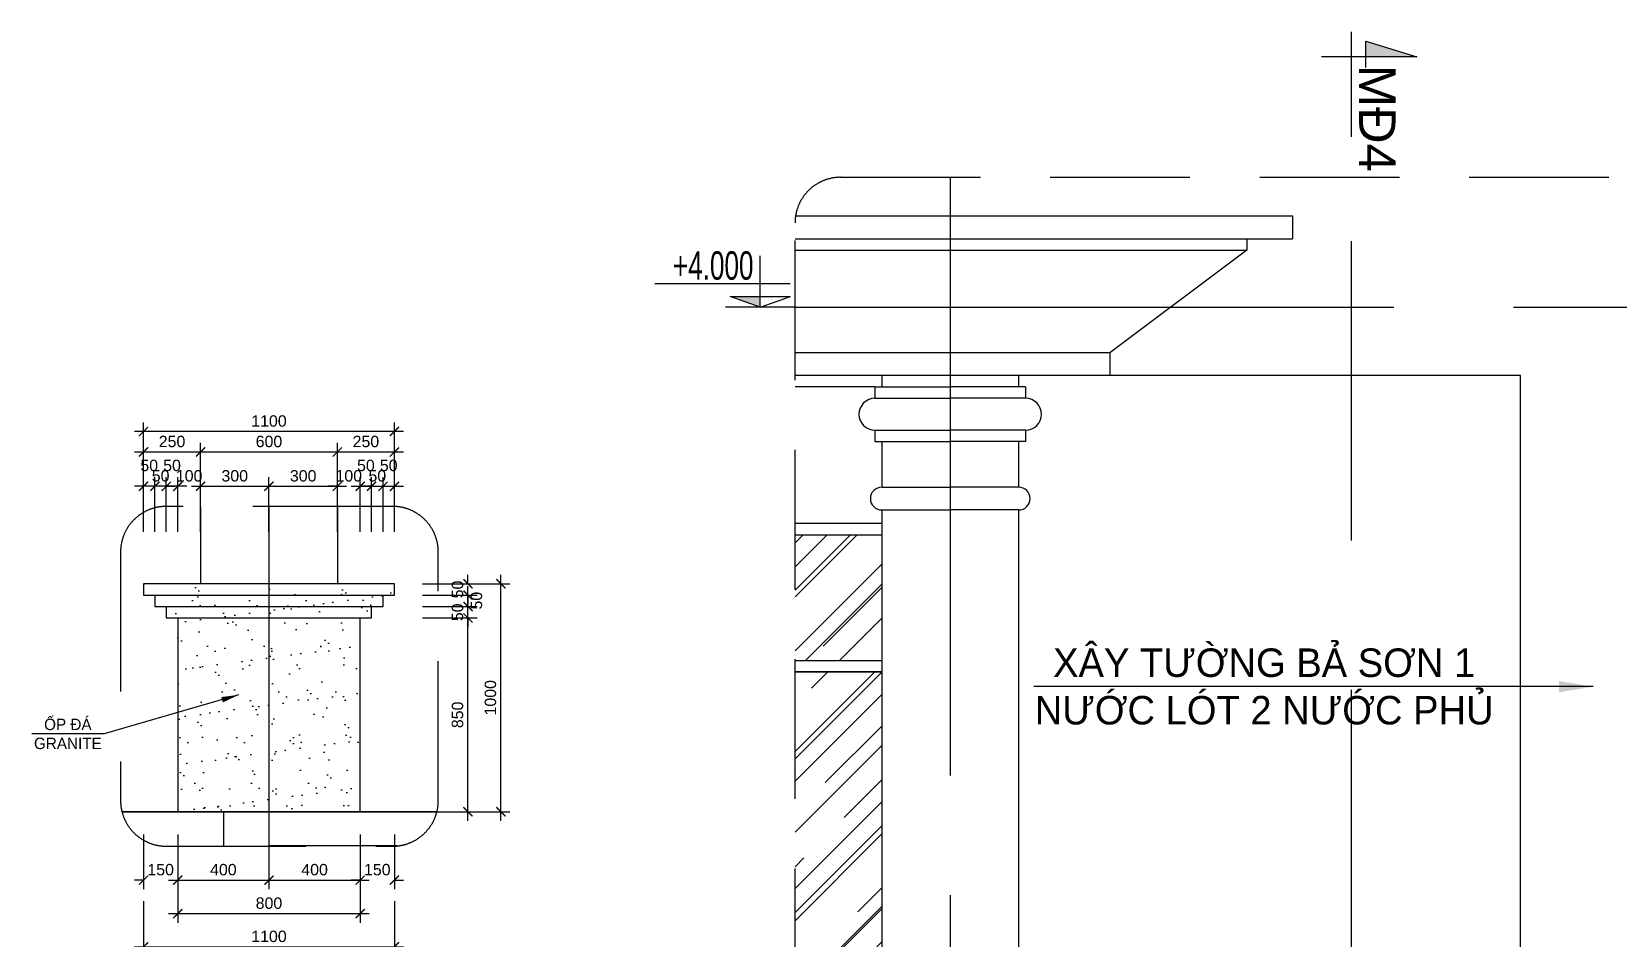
# Model space of a CAD drawing. Header units: inches. Extents: x 452443 to 881249, y 975131 to 1198310.
# Drawn here: x 583471 to 590427, y 1059644 to 1063622 of the extents above; entities that cross this region are included whole.
import ezdxf
from ezdxf.enums import TextEntityAlignment as Align

# ---------------------------------------------------------------- set-up
doc = ezdxf.new("R2010")
doc.units = ezdxf.units.IN
doc.header["$LTSCALE"] = 3.5
doc.header["$MEASUREMENT"] = 0
doc.linetypes.add('CENTER', pattern=[2, 1.25, -0.25, 0.25, -0.25])
doc.linetypes.add('HIDDEN', pattern=[0.375, 0.25, -0.125])
for name, color, linetype in [('cot', 1, 'Continuous'), ('DOOR-84', 84, 'Continuous'), ('GHICHU', 40, 'Continuous'), ('hatch', 4, 'Continuous'), ('HATCH47', 47, 'Continuous'), ('Netcat', 5, 'Continuous'), ('Netthay_126', 126, 'Continuous'), ('phong', 2, 'Continuous'), ('text', 3, 'Continuous'), ('thuocdo', 3, 'Continuous'), ('Truc', 252, 'Continuous')]:
    doc.layers.add(name, color=color, linetype=linetype)
doc.styles.add('chu 1', font='VHELVEN0.TTF')
doc.styles.add('KICHTHUOC', font='VHELVCN0.TTF')
doc.styles.get("Standard").update_dxf_attribs({"font": 'times.ttf'})
doc.styles.add('VNI-HELVE', font='VHELVEN0.TTF')
doc.dimstyles.new('MUITEN', dxfattribs={"dimtxt": 250, "dimasz": 150, "dimexe": 1.25, "dimexo": 1.5, "dimgap": 1.5, "dimtad": 1, "dimdec": 0, "dimlfac": 2, "dimrnd": 1.38778e-17, "dimtxsty": 'Standard', "dimcen": 1, "dimclrd": 8, "dimclre": 8, "dimclrt": 7, "dimaunit": 1, "dimazin": 0, "dimtfac": 1, "dimtdec": 0, "dimtmove": 0, "dimatfit": 3, "dimfxl": 1, "dimarcsym": 0})
doc.dimstyles.new('TL20...', dxfattribs={"dimscale": 20, "dimtxt": 2.5, "dimasz": 2, "dimexe": 2, "dimexo": 2, "dimgap": 1, "dimtad": 1, "dimdec": 0, "dimzin": 0, "dimdsep": 46, "dimtxsty": 'chu 1', "dimblk": 'ARCHTICK', "dimcen": 2, "dimdle": 2, "dimclrd": 256, "dimclre": 256, "dimclrt": 256, "dimadec": 1, "dimazin": 0, "dimtfac": 1, "dimtdec": 0, "dimtix": 1, "dimtofl": 0, "dimtmove": 0, "dimatfit": 3, "dimldrblk": 'ARCHTICK', "dimfxl": 10, "dimfxlon": 1, "dimtolj": 1, "dimtzin": 0, "dimlwd": -1, "dimarcsym": 0})

# ---------------------------------------------------------------- blocks, each defined once
blk = doc.blocks.new('_ArchTick')
at = {"color": 0, "linetype": 'ByBlock', "const_width": 0.15}
blk.add_lwpolyline([(-0.5, -0.5), (0.5, 0.5)], dxfattribs=at)
blk = doc.blocks.new('*D2748')
at = {"layer": 'DEFPOINTS', "color": 0}
for p in [(584111.1, 1060199.4), (584511.1, 1060199.4), (584511.1, 1059899.3)]:
    blk.add_point(p, dxfattribs=at)
at = {"layer": 'thuocdo', "lineweight": -2}
for p, q in [((584111.1, 1060099.3), (584111.1, 1059859.3)), ((584511.1, 1060099.3), (584511.1, 1059859.3))]:
    blk.add_line(p, q, dxfattribs=at)
at = {"layer": 'thuocdo'}
blk.add_line((584071.1, 1059899.3), (584551.1, 1059899.3), dxfattribs=at)
at = {"layer": 'thuocdo', "xscale": 40, "yscale": 40, "zscale": 40, "rotation": 180}
blk.add_blockref('_ArchTick', (584111.1, 1059899.3), dxfattribs=at)
at = {"layer": 'thuocdo', "xscale": 40, "yscale": 40, "zscale": 40}
blk.add_blockref('_ArchTick', (584511.1, 1059899.3), dxfattribs=at)
at = {"layer": 'thuocdo', "insert": (584311.1, 1059945), "char_height": 50, "attachment_point": 5, "style": 'chu 1'}
blk.add_mtext('\\A1;400', dxfattribs=at)
blk = doc.blocks.new('*D2749')
at = {"layer": 'DEFPOINTS', "color": 0}
for p in [(584511.1, 1060199.4), (584911.1, 1060199.4), (584911.1, 1059899.3)]:
    blk.add_point(p, dxfattribs=at)
at = {"layer": 'thuocdo', "lineweight": -2}
for p, q in [((584511.1, 1060099.3), (584511.1, 1059859.3)), ((584911.1, 1060099.3), (584911.1, 1059859.3))]:
    blk.add_line(p, q, dxfattribs=at)
at = {"layer": 'thuocdo'}
blk.add_line((584471.1, 1059899.3), (584951.1, 1059899.3), dxfattribs=at)
at = {"layer": 'thuocdo', "xscale": 40, "yscale": 40, "zscale": 40, "rotation": 180}
blk.add_blockref('_ArchTick', (584511.1, 1059899.3), dxfattribs=at)
at = {"layer": 'thuocdo', "xscale": 40, "yscale": 40, "zscale": 40}
blk.add_blockref('_ArchTick', (584911.1, 1059899.3), dxfattribs=at)
at = {"layer": 'thuocdo', "insert": (584711.1, 1059945), "char_height": 50, "attachment_point": 5, "style": 'chu 1'}
blk.add_mtext('\\A1;400', dxfattribs=at)
blk = doc.blocks.new('*D2750')
at = {"layer": 'DEFPOINTS', "color": 0}
for p in [(584111.1, 1059979.3), (584911.1, 1059979.3), (584911.1, 1059752.3)]:
    blk.add_point(p, dxfattribs=at)
at = {"layer": 'thuocdo', "lineweight": -2}
for p, q in [((584111.1, 1059939.3), (584111.1, 1059712.3)), ((584911.1, 1059939.3), (584911.1, 1059712.3))]:
    blk.add_line(p, q, dxfattribs=at)
at = {"layer": 'thuocdo'}
blk.add_line((584071.1, 1059752.3), (584951.1, 1059752.3), dxfattribs=at)
at = {"layer": 'thuocdo', "xscale": 40, "yscale": 40, "zscale": 40, "rotation": 180}
blk.add_blockref('_ArchTick', (584111.1, 1059752.3), dxfattribs=at)
at = {"layer": 'thuocdo', "xscale": 40, "yscale": 40, "zscale": 40}
blk.add_blockref('_ArchTick', (584911.1, 1059752.3), dxfattribs=at)
at = {"layer": 'thuocdo', "insert": (584511.1, 1059798), "char_height": 50, "attachment_point": 5, "style": 'chu 1'}
blk.add_mtext('\\A1;800', dxfattribs=at)
blk = doc.blocks.new('*D2751')
at = {"layer": 'DEFPOINTS', "color": 0}
for p in [(584775.2, 1061049.4), (585383.7, 1061049.4), (584775.2, 1060199.4)]:
    blk.add_point(p, dxfattribs=at)
at = {"layer": 'thuocdo', "lineweight": -2}
for p, q in [((585183.7, 1061049.4), (585423.7, 1061049.4)), ((585183.7, 1060199.4), (585423.7, 1060199.4))]:
    blk.add_line(p, q, dxfattribs=at)
at = {"layer": 'thuocdo'}
blk.add_line((585383.7, 1060159.4), (585383.7, 1061089.4), dxfattribs=at)
at = {"layer": 'thuocdo', "xscale": 40, "yscale": 40, "zscale": 40}
for p, rotation in [((585383.7, 1061049.4), 90), ((585383.7, 1060199.4), 270)]:
    blk.add_blockref('_ArchTick', p, dxfattribs=dict(at, rotation=rotation))
at = {"layer": 'thuocdo', "insert": (585338, 1060624.4), "char_height": 50, "attachment_point": 5, "rotation": 90, "style": 'chu 1'}
blk.add_mtext('\\A1;850', dxfattribs=at)
blk = doc.blocks.new('*D2752')
at = {"layer": 'DEFPOINTS', "color": 0}
for p in [(584914.1, 1061099.4), (585383.7, 1061099.4), (584775.2, 1061049.4)]:
    blk.add_point(p, dxfattribs=at)
at = {"layer": 'thuocdo', "lineweight": -2}
for p, q in [((585183.7, 1061099.4), (585423.7, 1061099.4)), ((585183.7, 1061049.4), (585423.7, 1061049.4))]:
    blk.add_line(p, q, dxfattribs=at)
at = {"layer": 'thuocdo'}
for p, q in [((585383.7, 1061099.4), (585383.7, 1061139.4)), ((585383.7, 1061049.4), (585383.7, 1061009.4))]:
    blk.add_line(p, q, dxfattribs=at)
at = {"layer": 'thuocdo', "xscale": 40, "yscale": 40, "zscale": 40}
for p, rotation in [((585383.7, 1061099.4), 270), ((585383.7, 1061049.4), 90)]:
    blk.add_blockref('_ArchTick', p, dxfattribs=dict(at, rotation=rotation))
at = {"layer": 'thuocdo', "insert": (585338, 1061074.4), "char_height": 50, "attachment_point": 5, "rotation": 90, "style": 'chu 1'}
blk.add_mtext('\\A1;50', dxfattribs=at)
blk = doc.blocks.new('*D2753')
at = {"layer": 'DEFPOINTS', "color": 0}
for p in [(584914.1, 1061099.4), (584933.6, 1061149.4), (585383.7, 1061149.4)]:
    blk.add_point(p, dxfattribs=at)
at = {"layer": 'thuocdo'}
blk.add_line((585383.7, 1061059.4), (585383.7, 1061189.4), dxfattribs=at)
at = {"layer": 'thuocdo', "lineweight": -2}
for p, q in [((585183.7, 1061149.4), (585423.7, 1061149.4)), ((585183.7, 1061099.4), (585423.7, 1061099.4))]:
    blk.add_line(p, q, dxfattribs=at)
at = {"layer": 'thuocdo', "xscale": 40, "yscale": 40, "zscale": 40}
for p, rotation in [((585383.7, 1061149.4), 90), ((585383.7, 1061099.4), 270)]:
    blk.add_blockref('_ArchTick', p, dxfattribs=dict(at, rotation=rotation))
at = {"layer": 'thuocdo', "insert": (585420.9, 1061125.4), "char_height": 50, "attachment_point": 5, "rotation": 90, "style": 'chu 1'}
blk.add_mtext('\\A1;50', dxfattribs=at)
blk = doc.blocks.new('*D2754')
at = {"layer": 'DEFPOINTS', "color": 0}
for p in [(584933.6, 1061199.4), (585383.7, 1061199.4), (584933.6, 1061149.4)]:
    blk.add_point(p, dxfattribs=at)
at = {"layer": 'thuocdo'}
for p, q in [((585383.7, 1061199.4), (585383.7, 1061239.4)), ((585383.7, 1061149.4), (585383.7, 1061109.4))]:
    blk.add_line(p, q, dxfattribs=at)
at = {"layer": 'thuocdo', "lineweight": -2}
for p, q in [((585183.7, 1061199.4), (585423.7, 1061199.4)), ((585183.7, 1061149.4), (585423.7, 1061149.4))]:
    blk.add_line(p, q, dxfattribs=at)
at = {"layer": 'thuocdo', "xscale": 40, "yscale": 40, "zscale": 40}
for p, rotation in [((585383.7, 1061199.4), 270), ((585383.7, 1061149.4), 90)]:
    blk.add_blockref('_ArchTick', p, dxfattribs=dict(at, rotation=rotation))
at = {"layer": 'thuocdo', "insert": (585338, 1061174.4), "char_height": 50, "attachment_point": 5, "rotation": 90, "style": 'chu 1'}
blk.add_mtext('\\A1;50', dxfattribs=at)
blk = doc.blocks.new('*D2755')
at = {"layer": 'DEFPOINTS', "color": 0}
for p in [(585061.1, 1061199.4), (585527.9, 1061199.4), (585088.9, 1060199.4)]:
    blk.add_point(p, dxfattribs=at)
at = {"layer": 'thuocdo'}
blk.add_line((585527.9, 1060159.4), (585527.9, 1061239.4), dxfattribs=at)
at = {"layer": 'thuocdo', "lineweight": -2}
for p, q in [((585327.9, 1061199.4), (585567.9, 1061199.4)), ((585327.9, 1060199.4), (585567.9, 1060199.4))]:
    blk.add_line(p, q, dxfattribs=at)
at = {"layer": 'thuocdo', "xscale": 40, "yscale": 40, "zscale": 40}
for p, rotation in [((585527.9, 1061199.4), 90), ((585527.9, 1060199.4), 270)]:
    blk.add_blockref('_ArchTick', p, dxfattribs=dict(at, rotation=rotation))
at = {"layer": 'thuocdo', "insert": (585482.2, 1060699.4), "char_height": 50, "attachment_point": 5, "rotation": 90, "style": 'chu 1'}
blk.add_mtext('\\A1;1000', dxfattribs=at)
blk = doc.blocks.new('*D2756')
at = {"layer": 'DEFPOINTS', "color": 0}
for p in [(584511.1, 1061627.2), (584211.1, 1061199.4), (584511.1, 1061199.4)]:
    blk.add_point(p, dxfattribs=at)
at = {"layer": 'thuocdo', "lineweight": -2}
for p, q in [((584211.1, 1061427.2), (584211.1, 1061667.2)), ((584511.1, 1061427.2), (584511.1, 1061667.2))]:
    blk.add_line(p, q, dxfattribs=at)
at = {"layer": 'thuocdo'}
blk.add_line((584171.1, 1061627.2), (584551.1, 1061627.2), dxfattribs=at)
at = {"layer": 'thuocdo', "xscale": 40, "yscale": 40, "zscale": 40, "rotation": 180}
blk.add_blockref('_ArchTick', (584211.1, 1061627.2), dxfattribs=at)
at = {"layer": 'thuocdo', "xscale": 40, "yscale": 40, "zscale": 40}
blk.add_blockref('_ArchTick', (584511.1, 1061627.2), dxfattribs=at)
at = {"layer": 'thuocdo', "insert": (584361.1, 1061672.9), "char_height": 50, "attachment_point": 5, "style": 'chu 1'}
blk.add_mtext('\\A1;300', dxfattribs=at)
blk = doc.blocks.new('*D2757')
at = {"layer": 'DEFPOINTS', "color": 0}
for p in [(584811.1, 1061627.2), (584511.1, 1061199.4), (584811.1, 1061199.4)]:
    blk.add_point(p, dxfattribs=at)
at = {"layer": 'thuocdo', "lineweight": -2}
for p, q in [((584511.1, 1061427.2), (584511.1, 1061667.2)), ((584811.1, 1061427.2), (584811.1, 1061667.2))]:
    blk.add_line(p, q, dxfattribs=at)
at = {"layer": 'thuocdo'}
blk.add_line((584471.1, 1061627.2), (584851.1, 1061627.2), dxfattribs=at)
at = {"layer": 'thuocdo', "xscale": 40, "yscale": 40, "zscale": 40, "rotation": 180}
blk.add_blockref('_ArchTick', (584511.1, 1061627.2), dxfattribs=at)
at = {"layer": 'thuocdo', "xscale": 40, "yscale": 40, "zscale": 40}
blk.add_blockref('_ArchTick', (584811.1, 1061627.2), dxfattribs=at)
at = {"layer": 'thuocdo', "insert": (584661.1, 1061672.9), "char_height": 50, "attachment_point": 5, "style": 'chu 1'}
blk.add_mtext('\\A1;300', dxfattribs=at)
blk = doc.blocks.new('*D2758')
at = {"layer": 'DEFPOINTS', "color": 0}
for p in [(584911.1, 1061627.2), (584811.1, 1061199.4), (584911.1, 1061049.4)]:
    blk.add_point(p, dxfattribs=at)
at = {"layer": 'thuocdo', "lineweight": -2}
for p, q in [((584811.1, 1061427.2), (584811.1, 1061667.2)), ((584911.1, 1061427.2), (584911.1, 1061667.2))]:
    blk.add_line(p, q, dxfattribs=at)
at = {"layer": 'thuocdo'}
for p, q in [((584811.1, 1061627.2), (584771.1, 1061627.2)), ((584911.1, 1061627.2), (584951.1, 1061627.2))]:
    blk.add_line(p, q, dxfattribs=at)
at = {"layer": 'thuocdo', "xscale": 40, "yscale": 40, "zscale": 40}
blk.add_blockref('_ArchTick', (584811.1, 1061627.2), dxfattribs=at)
at = {"layer": 'thuocdo', "xscale": 40, "yscale": 40, "zscale": 40, "rotation": 180}
blk.add_blockref('_ArchTick', (584911.1, 1061627.2), dxfattribs=at)
at = {"layer": 'thuocdo', "insert": (584861.1, 1061672.9), "char_height": 50, "attachment_point": 5, "style": 'chu 1'}
blk.add_mtext('\\A1;100', dxfattribs=at)
blk = doc.blocks.new('*D2759')
at = {"layer": 'DEFPOINTS', "color": 0}
for p in [(584961.1, 1061627.2), (584961.1, 1061099.4), (584911.1, 1061049.4)]:
    blk.add_point(p, dxfattribs=at)
at = {"layer": 'thuocdo', "lineweight": -2}
for p, q in [((584911.1, 1061427.2), (584911.1, 1061667.2)), ((584961.1, 1061427.2), (584961.1, 1061667.2))]:
    blk.add_line(p, q, dxfattribs=at)
at = {"layer": 'thuocdo'}
blk.add_line((584871.1, 1061627.2), (585001.1, 1061627.2), dxfattribs=at)
at = {"layer": 'thuocdo', "xscale": 40, "yscale": 40, "zscale": 40, "rotation": 180}
blk.add_blockref('_ArchTick', (584911.1, 1061627.2), dxfattribs=at)
at = {"layer": 'thuocdo', "xscale": 40, "yscale": 40, "zscale": 40}
blk.add_blockref('_ArchTick', (584961.1, 1061627.2), dxfattribs=at)
at = {"layer": 'thuocdo', "insert": (584936.1, 1061718.6), "char_height": 50, "attachment_point": 5, "style": 'chu 1'}
blk.add_mtext('\\A1;50', dxfattribs=at)
blk = doc.blocks.new('*D2760')
at = {"layer": 'DEFPOINTS', "color": 0}
for p in [(585011.1, 1061627.2), (584961.1, 1061099.4), (585011.1, 1061149.4)]:
    blk.add_point(p, dxfattribs=at)
at = {"layer": 'thuocdo', "lineweight": -2}
for p, q in [((584961.1, 1061427.2), (584961.1, 1061667.2)), ((585011.1, 1061427.2), (585011.1, 1061667.2))]:
    blk.add_line(p, q, dxfattribs=at)
at = {"layer": 'thuocdo'}
for p, q in [((584961.1, 1061627.2), (584921.1, 1061627.2)), ((585011.1, 1061627.2), (585051.1, 1061627.2))]:
    blk.add_line(p, q, dxfattribs=at)
at = {"layer": 'thuocdo', "xscale": 40, "yscale": 40, "zscale": 40}
blk.add_blockref('_ArchTick', (584961.1, 1061627.2), dxfattribs=at)
at = {"layer": 'thuocdo', "xscale": 40, "yscale": 40, "zscale": 40, "rotation": 180}
blk.add_blockref('_ArchTick', (585011.1, 1061627.2), dxfattribs=at)
at = {"layer": 'thuocdo', "insert": (584986.1, 1061672.9), "char_height": 50, "attachment_point": 5, "style": 'chu 1'}
blk.add_mtext('\\A1;50', dxfattribs=at)
blk = doc.blocks.new('*D2761')
at = {"layer": 'DEFPOINTS', "color": 0}
for p in [(585061.1, 1061627.2), (585061.1, 1061199.4), (585011.1, 1061149.4)]:
    blk.add_point(p, dxfattribs=at)
at = {"layer": 'thuocdo', "lineweight": -2}
for p, q in [((585011.1, 1061427.2), (585011.1, 1061667.2)), ((585061.1, 1061427.2), (585061.1, 1061667.2))]:
    blk.add_line(p, q, dxfattribs=at)
at = {"layer": 'thuocdo'}
blk.add_line((584971.1, 1061627.2), (585101.1, 1061627.2), dxfattribs=at)
at = {"layer": 'thuocdo', "xscale": 40, "yscale": 40, "zscale": 40, "rotation": 180}
blk.add_blockref('_ArchTick', (585011.1, 1061627.2), dxfattribs=at)
at = {"layer": 'thuocdo', "xscale": 40, "yscale": 40, "zscale": 40}
blk.add_blockref('_ArchTick', (585061.1, 1061627.2), dxfattribs=at)
at = {"layer": 'thuocdo', "insert": (585036.1, 1061718.6), "char_height": 50, "attachment_point": 5, "style": 'chu 1'}
blk.add_mtext('\\A1;50', dxfattribs=at)
blk = doc.blocks.new('*D2762')
at = {"layer": 'DEFPOINTS', "color": 0}
for p in [(585061.1, 1061346.3), (584911.1, 1061065.7), (585061.1, 1059899.3)]:
    blk.add_point(p, dxfattribs=at)
at = {"layer": 'thuocdo', "lineweight": -2}
for p, q in [((584911.1, 1060099.3), (584911.1, 1059859.3)), ((585061.1, 1060099.3), (585061.1, 1059859.3))]:
    blk.add_line(p, q, dxfattribs=at)
at = {"layer": 'thuocdo'}
for p, q in [((584911.1, 1059899.3), (584871.1, 1059899.3)), ((585061.1, 1059899.3), (585101.1, 1059899.3))]:
    blk.add_line(p, q, dxfattribs=at)
at = {"layer": 'thuocdo', "xscale": 40, "yscale": 40, "zscale": 40}
blk.add_blockref('_ArchTick', (584911.1, 1059899.3), dxfattribs=at)
at = {"layer": 'thuocdo', "xscale": 40, "yscale": 40, "zscale": 40, "rotation": 180}
blk.add_blockref('_ArchTick', (585061.1, 1059899.3), dxfattribs=at)
at = {"layer": 'thuocdo', "insert": (584986.1, 1059945), "char_height": 50, "attachment_point": 5, "style": 'chu 1'}
blk.add_mtext('\\A1;150', dxfattribs=at)
blk = doc.blocks.new('*D2763')
at = {"layer": 'DEFPOINTS', "color": 0}
for p in [(583961.1, 1061321.3), (584111.1, 1061163.9), (584111.1, 1059899.3)]:
    blk.add_point(p, dxfattribs=at)
at = {"layer": 'thuocdo', "lineweight": -2}
for p, q in [((583961.1, 1060099.3), (583961.1, 1059859.3)), ((584111.1, 1060099.3), (584111.1, 1059859.3))]:
    blk.add_line(p, q, dxfattribs=at)
at = {"layer": 'thuocdo'}
for p, q in [((583961.1, 1059899.3), (583921.1, 1059899.3)), ((584111.1, 1059899.3), (584151.1, 1059899.3))]:
    blk.add_line(p, q, dxfattribs=at)
at = {"layer": 'thuocdo', "xscale": 40, "yscale": 40, "zscale": 40}
blk.add_blockref('_ArchTick', (583961.1, 1059899.3), dxfattribs=at)
at = {"layer": 'thuocdo', "xscale": 40, "yscale": 40, "zscale": 40, "rotation": 180}
blk.add_blockref('_ArchTick', (584111.1, 1059899.3), dxfattribs=at)
at = {"layer": 'thuocdo', "insert": (584036.1, 1059945), "char_height": 50, "attachment_point": 5, "style": 'chu 1'}
blk.add_mtext('\\A1;150', dxfattribs=at)
blk = doc.blocks.new('*D2764')
at = {"layer": 'DEFPOINTS', "color": 0}
for p in [(584111.1, 1061627.2), (584211.1, 1061452.7), (584111.1, 1061049.4)]:
    blk.add_point(p, dxfattribs=at)
at = {"layer": 'thuocdo', "lineweight": -2}
for p, q in [((584111.1, 1061427.2), (584111.1, 1061667.2)), ((584211.1, 1061492.7), (584211.1, 1061667.2))]:
    blk.add_line(p, q, dxfattribs=at)
at = {"layer": 'thuocdo'}
for p, q in [((584111.1, 1061627.2), (584071.1, 1061627.2)), ((584211.1, 1061627.2), (584251.1, 1061627.2))]:
    blk.add_line(p, q, dxfattribs=at)
at = {"layer": 'thuocdo', "xscale": 40, "yscale": 40, "zscale": 40}
blk.add_blockref('_ArchTick', (584111.1, 1061627.2), dxfattribs=at)
at = {"layer": 'thuocdo', "xscale": 40, "yscale": 40, "zscale": 40, "rotation": 180}
blk.add_blockref('_ArchTick', (584211.1, 1061627.2), dxfattribs=at)
at = {"layer": 'thuocdo', "insert": (584161.1, 1061672.9), "char_height": 50, "attachment_point": 5, "style": 'chu 1'}
blk.add_mtext('\\A1;100', dxfattribs=at)
blk = doc.blocks.new('*D2765')
at = {"layer": 'DEFPOINTS', "color": 0}
for p in [(584061.1, 1061627.2), (584061.1, 1061099.4), (584111.1, 1061049.4)]:
    blk.add_point(p, dxfattribs=at)
at = {"layer": 'thuocdo', "lineweight": -2}
for p, q in [((584061.1, 1061427.2), (584061.1, 1061667.2)), ((584111.1, 1061427.2), (584111.1, 1061667.2))]:
    blk.add_line(p, q, dxfattribs=at)
at = {"layer": 'thuocdo'}
blk.add_line((584151.1, 1061627.2), (584021.1, 1061627.2), dxfattribs=at)
at = {"layer": 'thuocdo', "xscale": 40, "yscale": 40, "zscale": 40, "rotation": 180}
blk.add_blockref('_ArchTick', (584061.1, 1061627.2), dxfattribs=at)
at = {"layer": 'thuocdo', "xscale": 40, "yscale": 40, "zscale": 40}
blk.add_blockref('_ArchTick', (584111.1, 1061627.2), dxfattribs=at)
at = {"layer": 'thuocdo', "insert": (584086.1, 1061718.6), "char_height": 50, "attachment_point": 5, "style": 'chu 1'}
blk.add_mtext('\\A1;50', dxfattribs=at)
blk = doc.blocks.new('*D2766')
at = {"layer": 'DEFPOINTS', "color": 0}
for p in [(584011.1, 1061627.2), (584011.1, 1061149.4), (584061.1, 1061099.4)]:
    blk.add_point(p, dxfattribs=at)
at = {"layer": 'thuocdo', "lineweight": -2}
for p, q in [((584011.1, 1061427.2), (584011.1, 1061667.2)), ((584061.1, 1061427.2), (584061.1, 1061667.2))]:
    blk.add_line(p, q, dxfattribs=at)
at = {"layer": 'thuocdo'}
for p, q in [((584011.1, 1061627.2), (583971.1, 1061627.2)), ((584061.1, 1061627.2), (584101.1, 1061627.2))]:
    blk.add_line(p, q, dxfattribs=at)
at = {"layer": 'thuocdo', "xscale": 40, "yscale": 40, "zscale": 40}
blk.add_blockref('_ArchTick', (584011.1, 1061627.2), dxfattribs=at)
at = {"layer": 'thuocdo', "xscale": 40, "yscale": 40, "zscale": 40, "rotation": 180}
blk.add_blockref('_ArchTick', (584061.1, 1061627.2), dxfattribs=at)
at = {"layer": 'thuocdo', "insert": (584036.1, 1061672.9), "char_height": 50, "attachment_point": 5, "style": 'chu 1'}
blk.add_mtext('\\A1;50', dxfattribs=at)
blk = doc.blocks.new('*D2767')
at = {"layer": 'DEFPOINTS', "color": 0}
for p in [(583961.1, 1061627.2), (583961.1, 1061199.4), (584011.1, 1061149.4)]:
    blk.add_point(p, dxfattribs=at)
at = {"layer": 'thuocdo', "lineweight": -2}
for p, q in [((583961.1, 1061427.2), (583961.1, 1061667.2)), ((584011.1, 1061427.2), (584011.1, 1061667.2))]:
    blk.add_line(p, q, dxfattribs=at)
at = {"layer": 'thuocdo'}
blk.add_line((584051.1, 1061627.2), (583921.1, 1061627.2), dxfattribs=at)
at = {"layer": 'thuocdo', "xscale": 40, "yscale": 40, "zscale": 40, "rotation": 180}
blk.add_blockref('_ArchTick', (583961.1, 1061627.2), dxfattribs=at)
at = {"layer": 'thuocdo', "xscale": 40, "yscale": 40, "zscale": 40}
blk.add_blockref('_ArchTick', (584011.1, 1061627.2), dxfattribs=at)
at = {"layer": 'thuocdo', "insert": (583986.1, 1061718.6), "char_height": 50, "attachment_point": 5, "style": 'chu 1'}
blk.add_mtext('\\A1;50', dxfattribs=at)
blk = doc.blocks.new('*D2768')
at = {"layer": 'DEFPOINTS', "color": 0}
for p in [(584211.1, 1061777.9), (583961.1, 1061583.9), (584211.1, 1061580)]:
    blk.add_point(p, dxfattribs=at)
at = {"layer": 'thuocdo', "lineweight": -2}
for p, q in [((583961.1, 1061623.9), (583961.1, 1061817.9)), ((584211.1, 1061620), (584211.1, 1061817.9))]:
    blk.add_line(p, q, dxfattribs=at)
at = {"layer": 'thuocdo'}
blk.add_line((583921.1, 1061777.9), (584251.1, 1061777.9), dxfattribs=at)
at = {"layer": 'thuocdo', "xscale": 40, "yscale": 40, "zscale": 40, "rotation": 180}
blk.add_blockref('_ArchTick', (583961.1, 1061777.9), dxfattribs=at)
at = {"layer": 'thuocdo', "xscale": 40, "yscale": 40, "zscale": 40}
blk.add_blockref('_ArchTick', (584211.1, 1061777.9), dxfattribs=at)
at = {"layer": 'thuocdo', "insert": (584086.1, 1061823.6), "char_height": 50, "attachment_point": 5, "style": 'chu 1'}
blk.add_mtext('\\A1;250', dxfattribs=at)
blk = doc.blocks.new('*D2769')
at = {"layer": 'DEFPOINTS', "color": 0}
for p in [(584811.1, 1061777.9), (584211.1, 1061580), (584811.1, 1061565.5)]:
    blk.add_point(p, dxfattribs=at)
at = {"layer": 'thuocdo', "lineweight": -2}
for p, q in [((584211.1, 1061620), (584211.1, 1061817.9)), ((584811.1, 1061605.5), (584811.1, 1061817.9))]:
    blk.add_line(p, q, dxfattribs=at)
at = {"layer": 'thuocdo'}
blk.add_line((584171.1, 1061777.9), (584851.1, 1061777.9), dxfattribs=at)
at = {"layer": 'thuocdo', "xscale": 40, "yscale": 40, "zscale": 40, "rotation": 180}
blk.add_blockref('_ArchTick', (584211.1, 1061777.9), dxfattribs=at)
at = {"layer": 'thuocdo', "xscale": 40, "yscale": 40, "zscale": 40}
blk.add_blockref('_ArchTick', (584811.1, 1061777.9), dxfattribs=at)
at = {"layer": 'thuocdo', "insert": (584511.1, 1061823.6), "char_height": 50, "attachment_point": 5, "style": 'chu 1'}
blk.add_mtext('\\A1;600', dxfattribs=at)
blk = doc.blocks.new('*D2770')
at = {"layer": 'DEFPOINTS', "color": 0}
for p in [(585061.1, 1061777.9), (584811.1, 1061565.5), (585061.1, 1061565.5)]:
    blk.add_point(p, dxfattribs=at)
at = {"layer": 'thuocdo', "lineweight": -2}
for p, q in [((584811.1, 1061605.5), (584811.1, 1061817.9)), ((585061.1, 1061605.5), (585061.1, 1061817.9))]:
    blk.add_line(p, q, dxfattribs=at)
at = {"layer": 'thuocdo'}
blk.add_line((584771.1, 1061777.9), (585101.1, 1061777.9), dxfattribs=at)
at = {"layer": 'thuocdo', "xscale": 40, "yscale": 40, "zscale": 40, "rotation": 180}
blk.add_blockref('_ArchTick', (584811.1, 1061777.9), dxfattribs=at)
at = {"layer": 'thuocdo', "xscale": 40, "yscale": 40, "zscale": 40}
blk.add_blockref('_ArchTick', (585061.1, 1061777.9), dxfattribs=at)
at = {"layer": 'thuocdo', "insert": (584936.1, 1061823.6), "char_height": 50, "attachment_point": 5, "style": 'chu 1'}
blk.add_mtext('\\A1;250', dxfattribs=at)
blk = doc.blocks.new('*D2771')
at = {"layer": 'DEFPOINTS', "color": 0}
for p in [(583961.1, 1061867.7), (583961.1, 1061680.2), (585061.1, 1061667.2)]:
    blk.add_point(p, dxfattribs=at)
at = {"layer": 'thuocdo'}
blk.add_line((585101.1, 1061867.7), (583921.1, 1061867.7), dxfattribs=at)
at = {"layer": 'thuocdo', "lineweight": -2}
for p, q in [((583961.1, 1061720.2), (583961.1, 1061907.7)), ((585061.1, 1061707.2), (585061.1, 1061907.7))]:
    blk.add_line(p, q, dxfattribs=at)
at = {"layer": 'thuocdo', "xscale": 40, "yscale": 40, "zscale": 40, "rotation": 180}
blk.add_blockref('_ArchTick', (583961.1, 1061867.7), dxfattribs=at)
at = {"layer": 'thuocdo', "xscale": 40, "yscale": 40, "zscale": 40}
blk.add_blockref('_ArchTick', (585061.1, 1061867.7), dxfattribs=at)
at = {"layer": 'thuocdo', "insert": (584511.1, 1061913.4), "char_height": 50, "attachment_point": 5, "style": 'chu 1'}
blk.add_mtext('\\A1;1100', dxfattribs=at)
blk = doc.blocks.new('*D2772')
at = {"layer": 'DEFPOINTS', "color": 0}
for p in [(583961.1, 1059865), (585061.1, 1059865), (585061.1, 1059606.6)]:
    blk.add_point(p, dxfattribs=at)
at = {"layer": 'thuocdo', "lineweight": -2}
for p, q in [((583961.1, 1059806.6), (583961.1, 1059566.6)), ((585061.1, 1059806.6), (585061.1, 1059566.6))]:
    blk.add_line(p, q, dxfattribs=at)
at = {"layer": 'thuocdo'}
blk.add_line((583921.1, 1059606.6), (585101.1, 1059606.6), dxfattribs=at)
at = {"layer": 'thuocdo', "xscale": 40, "yscale": 40, "zscale": 40, "rotation": 180}
blk.add_blockref('_ArchTick', (583961.1, 1059606.6), dxfattribs=at)
at = {"layer": 'thuocdo', "xscale": 40, "yscale": 40, "zscale": 40}
blk.add_blockref('_ArchTick', (585061.1, 1059606.6), dxfattribs=at)
at = {"layer": 'thuocdo', "insert": (584511.1, 1059652.3), "char_height": 50, "attachment_point": 5, "style": 'chu 1'}
blk.add_mtext('\\A1;1100', dxfattribs=at)
blk = doc.blocks.new('CD')
at = {"ltscale": 50}
blk.add_hatch(color=256, dxfattribs=at).paths.add_polyline_path([(0, 69), (0, 0), (197, 69)])
for p, q in [((0, 0), (0, 335)), ((-196, 152), (688, 152)), ((-227, 0), (227, 0)), ((0, 0), (-197, 69)), ((197, 69), (-197, 69)), ((0, 0), (197, 69))]:
    blk.add_line(p, q, dxfattribs=at)
at = {"layer": 'text', "style": 'KICHTHUOC', "width": 0.8}
blk.add_attdef('%%P0.000', (17, 179), '', height=150, dxfattribs=at)
blk = doc.blocks.new('dc')
at = {"layer": 'Netcat'}
blk.add_hatch(color=256, dxfattribs=at).paths.add_polyline_path([(828, 672), (828, 147), (989, 147)])
for p, q in [((828, 672), (828, -310)), ((989, 147), (828, 672)), ((0, 0), (1087, 0)), ((717, 147), (989, 147))]:
    blk.add_line(p, q, dxfattribs=at)
at = {"style": 'VNI-HELVE', "flags": 4}
blk.add_attdef('E', text='', height=375, dxfattribs=at).set_placement((482, 272), align=Align.MIDDLE_CENTER)

msp = doc.modelspace()

# ---------------------------------------------------------------- hatches: boundary and pattern name
at = {"layer": 'hatch'}
h = msp.add_hatch(dxfattribs=at)
h.set_pattern_fill('AR-RROOF', color=256, scale=250, angle=45, style=0)
h.set_pattern_definition([(45, (751729.78, 1102339.42), (212.13203, 565.68542), [3750, -500, 1250, -250]), (45, (751876.5, 1102662.93), (-411.8897, 58.3363), [750, -82.5, 1500, -187.5]), (45, (751667.91, 1102578.07), (800.79843, 1037.6792), [2000, -350, 1000, -250])])
h.paths.add_polyline_path([(586817.6, 1061413.4), (586817.6, 1060863.3), (587198, 1060863.3), (587198, 1061413.4)])
h.paths.add_polyline_path([(586817.6, 1060813.3), (586817.6, 1058413.3), (587098, 1058413.3), (587098, 1059263.3), (587048, 1059263.3), (587048, 1059313.3), (586998, 1059313.3), (586998, 1059363.3), (586948, 1059363.3), (586948, 1059413.3), (587198, 1059413.3), (587198, 1060813.3)])
h = msp.add_hatch(dxfattribs=at)
h.set_pattern_fill('AR-SAND', color=256, scale=80)
h.set_pattern_definition([(37.5, (687391.6, 929219.52), (-5.03947, 154.1459), [0, -121.6, 0, -136, 0, -130]), (7.5, (687391.6, 929219.52), (141.58214, 225.77169), [0, -65.6, 0, -109.6, 0, -42]), (327.5, (687293.2, 929219.52), (249.13135, 0.45272), [0, -40, 0, -144, 0, -188]), (317.5, (687293.2, 929219.52), (240.49013, 70.21405), [0, -20, 0, -94.4, 0, -108])])
h.paths.add_polyline_path([(584911.1, 1061049.4), (584511.1, 1061049.4), (584511.1, 1060199.4), (584911.1, 1060199.4)])
h.paths.add_polyline_path([(584511.1, 1061049.4), (584111.1, 1061049.4), (584111.1, 1060199.4), (584311.1, 1060199.4), (584511.1, 1060199.4)])
h.paths.add_polyline_path([(584511.1, 1061099.4), (584061.1, 1061099.4), (584061.1, 1061049.4), (584111.1, 1061049.4), (584511.1, 1061049.4)])
h.paths.add_polyline_path([(584511.1, 1061149.4), (584011.1, 1061149.4), (584011.1, 1061099.4), (584061.1, 1061099.4), (584511.1, 1061099.4)])
h.paths.add_polyline_path([(584511.1, 1061199.4), (583961.1, 1061199.4), (583961.1, 1061149.4), (584011.1, 1061149.4), (584511.1, 1061149.4)])
h.paths.add_polyline_path([(585061.1, 1061199.4), (584511.1, 1061199.4), (584511.1, 1061149.4), (585011.1, 1061149.4), (585061.1, 1061149.4)])
h.paths.add_polyline_path([(585011.1, 1061149.4), (584511.1, 1061149.4), (584511.1, 1061099.4), (584961.1, 1061099.4), (585011.1, 1061099.4)])
h.paths.add_polyline_path([(584961.1, 1061099.4), (584511.1, 1061099.4), (584511.1, 1061049.4), (584911.1, 1061049.4), (584961.1, 1061049.4)])

# ---------------------------------------------------------------- linework, layer by layer
at = {"linetype": 'HIDDEN', "ltscale": 700}
for points in [[(587017.6, 1062982.9), (591773.1, 1062982.9, -0.414214), (591973.1, 1062782.9), (591973.1, 1058418.6, -0.414214), (591773.1, 1058218.6), (587017.6, 1058218.6, -0.414214), (586817.6, 1058418.6), (586817.6, 1062782.9, -0.414214)], [(584060.5, 1060048.2), (585053.5, 1060048.2, 0.414214), (585253.5, 1060248.2), (585253.5, 1061339.1, 0.414214), (585053.5, 1061539.1), (584060.5, 1061539.1, 0.414214), (583860.5, 1061339.1), (583860.5, 1060248.2, 0.414214)]]:
    msp.add_lwpolyline(points, format="xyb", close=True, dxfattribs=at)
at = {"layer": 'cot', "ltscale": 600}
for points in [[(587198, 1061523.3), (587198, 1059413.3)], [(587798, 1061523.3), (587798, 1059413.3)]]:
    msp.add_lwpolyline(points, dxfattribs=at)
at = {"layer": 'DOOR-84'}
for p, q in [((587168, 1062063.3), (586817.6, 1062063.3)), ((586817.6, 1060863.3), (587198, 1060863.3)), ((586817.6, 1060813.3), (587198, 1060813.3))]:
    msp.add_line(p, q, dxfattribs=at)
for points in [[(587198, 1061463.4), (586817.6, 1061463.4)], [(587198, 1061413.4), (586817.6, 1061413.4)]]:
    msp.add_lwpolyline(points, dxfattribs=at)
at = {"layer": 'DOOR-84', "ltscale": 1000}
for points in [[(587198, 1060813.3), (586817.6, 1060813.3)], [(584660.8, 1060199.4), (585247.4, 1060199.4)]]:
    msp.add_lwpolyline(points, dxfattribs=at)
at = {"layer": 'HATCH47', "linetype": 'HIDDEN', "ltscale": 1500}
msp.add_lwpolyline([(589257.6, 1057452.4), (589257.6, 1063159.1)], dxfattribs=at)
at = {"layer": 'Netthay_126'}
for p, q in [((586817.6, 1062713.3), (588998.1, 1062713.3)), ((588798.1, 1062713.3), (588798.1, 1062663.3)), ((586817.6, 1062663.3), (588798.1, 1062663.3)), ((585247.4, 1060199.4), (584211.1, 1060199.4)), ((585074.8, 1060049.4), (584511.1, 1060049.4))]:
    msp.add_line(p, q, dxfattribs=at)
for points in [[(586820, 1062813.3), (588998.1, 1062813.3), (588998.1, 1062713.3)], [(588798.1, 1062663.3), (588198.1, 1062213.3), (588198.1, 1062113.3)], [(588198.1, 1062213.3), (586817.6, 1062213.3)], [(588198.1, 1062113.3), (586817.6, 1062113.3)], [(587798, 1059413.3), (589998, 1059413.3), (589998, 1062113.3), (586817.6, 1062113.3)], [(587168, 1062063.3), (587168, 1062013.3)], [(587168, 1062063.3), (587498, 1062063.3)], [(587198, 1062113.3), (587198, 1062063.3)], [(587828, 1062063.3), (587498, 1062063.3)], [(587798, 1062113.3), (587798, 1062063.3)], [(587828, 1062063.3), (587828, 1062013.3)], [(587168, 1062013.3), (587498, 1062013.3)], [(587828, 1062013.3), (587498, 1062013.3)], [(587168, 1061873.3), (587168, 1061823.3)], [(587168, 1061873.3), (587498, 1061873.3)], [(587828, 1061873.3), (587498, 1061873.3)], [(587828, 1061873.3), (587828, 1061823.3)], [(587168, 1061823.3), (587498, 1061823.3)], [(587198, 1061823.3), (587198, 1061623.3)], [(587828, 1061823.3), (587498, 1061823.3)], [(587798, 1061823.3), (587798, 1061623.3)], [(587198, 1061623.3), (587498, 1061623.3)], [(587798, 1061623.3), (587498, 1061623.3)], [(587198, 1061523.3), (587498, 1061523.3)], [(587798, 1061523.3), (587498, 1061523.3)], [(584311.1, 1060199.4), (583866.5, 1060199.4)], [(584311.1, 1060199.4), (584311.1, 1060048.2)], [(584511.1, 1060199.4), (584511.1, 1060048.2)]]:
    msp.add_lwpolyline(points, dxfattribs=at)
for centre, radius, start, end in [((587168, 1061943.3), 70, 90, 270), ((587828, 1061943.3), 70, 270, 90), ((587198, 1061573.3), 50, 90, 270), ((587798, 1061573.3), 50, 270, 90)]:
    msp.add_arc(centre, radius, start, end, dxfattribs=at)
at = {"layer": 'phong'}
for points in [[(584211.1, 1061539.1), (584211.1, 1061199.4)], [(584811.1, 1061539.1), (584811.1, 1061199.4)], [(584511.1, 1061199.4), (583961.1, 1061199.4), (583961.1, 1061149.4), (584011.1, 1061149.4), (584011.1, 1061099.4), (584061.1, 1061099.4), (584061.1, 1061049.4), (584111.1, 1061049.4), (584111.1, 1060199.4)], [(584911.1, 1060199.4), (584911.1, 1061049.4), (584961.1, 1061049.4), (584961.1, 1061099.4), (585011.1, 1061099.4), (585011.1, 1061149.4), (585061.1, 1061149.4), (585061.1, 1061199.4), (584511.1, 1061199.4)], [(584011.1, 1061149.4), (585011.1, 1061149.4)], [(584061.1, 1061099.4), (584961.1, 1061099.4)], [(584111.1, 1061049.4), (584911.1, 1061049.4)]]:
    msp.add_lwpolyline(points, dxfattribs=at)
at = {"layer": 'Truc', "linetype": 'CENTER', "ltscale": 600}
for points in [[(587498, 1062982.9), (587498, 1058218.6)], [(586817.6, 1062413.3), (591973.1, 1062413.3)], [(584511.1, 1061539.1), (584511.1, 1060048.2)], [(583866.5, 1060199.4), (585247.4, 1060199.4)]]:
    msp.add_lwpolyline(points, dxfattribs=at)

# ---------------------------------------------------------------- block references
at = {"layer": 'GHICHU', "ltscale": 10}
ref = msp.add_blockref('CD', (586665.2, 1062413.3), dxfattribs=dict(at, xscale=-0.6720000001369044, yscale=0.6719999997876585, zscale=0.6720000000000002))
ref.add_attrib('%%P0.000', '+4.000', (586282, 1062533.4), dxfattribs={"layer": 'text', "height": 125, "style": 'KICHTHUOC', "width": 0.8})
at = {"layer": 'phong'}
ref = msp.add_blockref('dc', (589257.6, 1063159.8), dxfattribs=dict(at, xscale=-0.4250000000465661, yscale=0.4250000000465661, zscale=0.4250000000029104, rotation=270))
ref.add_attrib('E', 'MÑ4', dxfattribs={"layer": '0', "height": 159.38, "rotation": 270, "style": 'VNI-HELVE'}).set_placement((589370.7, 1063241.8), align=Align.MIDDLE_CENTER)

# ---------------------------------------------------------------- texts
at = {"attachment_point": 5, "style": 'chu 1'}
for s, insert, char_height, width in [('{\\fVNI Helve|b0|i0|c0|p2;XAÂY TÖÔØNG BAÛ SÔN 1 NÖÔÙC LOÙT 2 NÖÔÙC PHUÛ}', (588874.4, 1060748.2), 125, 2148.159), ('{\\fVNI Helve|b0|i0|c0|p2;OÁP ÑAÙ GRANITE}', (583629.3, 1060540.5), 50, 432.85)]:
    msp.add_mtext(s, dxfattribs=dict(at, insert=insert, char_height=char_height, width=width))

# ---------------------------------------------------------------- dimensions: what is measured, and where the dimension line sits
at = {"layer": 'thuocdo'}
for base, p1, p2, picture, middle in [((583961.1, 1061867.7), (585061.1, 1061667.2), (583961.1, 1061680.2), '*D2771', (584511.1, 1061913.4)), ((584211.1, 1061777.9), (583961.1, 1061583.9), (584211.1, 1061580), '*D2768', (584086.1, 1061823.6)), ((584111.1, 1061627.2), (584211.1, 1061452.7), (584111.1, 1061049.4), '*D2764', (584161.1, 1061672.9)), ((584511.1, 1061627.2), (584211.1, 1061199.4), (584511.1, 1061199.4), '*D2756', (584361.1, 1061672.9)), ((584111.1, 1059899.3), (583961.1, 1061321.3), (584111.1, 1061163.9), '*D2763', (584036.1, 1059945)), ((585061.1, 1059899.3), (584911.1, 1061065.7), (585061.1, 1061346.3), '*D2762', (584986.1, 1059945)), ((584511.1, 1059899.3), (584111.1, 1060199.4), (584511.1, 1060199.4), '*D2748', (584311.1, 1059945)), ((584911.1, 1059752.3), (584111.1, 1059979.3), (584911.1, 1059979.3), '*D2750', (584511.1, 1059798)), ((585061.1, 1059606.6), (583961.1, 1059865), (585061.1, 1059865), '*D2772', (584511.1, 1059652.3))]:
    dim = msp.add_linear_dim(base=base, p1=p1, p2=p2, dimstyle='TL20...', dxfattribs=at)
    dim.commit()
    dim.dimension.update_dxf_attribs({"geometry": picture, "text_midpoint": middle})
for base, p1, p2, picture, middle in [((584811.1, 1061777.9), (584211.1, 1061580), (584811.1, 1061565.5), '*D2769', (584511.1, 1061823.6)), ((585061.1, 1061777.9), (584811.1, 1061565.5), (585061.1, 1061565.5), '*D2770', (584936.1, 1061823.6)), ((584011.1, 1061627.2), (584061.1, 1061099.4), (584011.1, 1061149.4), '*D2766', (584036.1, 1061672.9)), ((584811.1, 1061627.2), (584511.1, 1061199.4), (584811.1, 1061199.4), '*D2757', (584661.1, 1061672.9)), ((584911.1, 1061627.2), (584811.1, 1061199.4), (584911.1, 1061049.4), '*D2758', (584861.1, 1061672.9)), ((585011.1, 1061627.2), (584961.1, 1061099.4), (585011.1, 1061149.4), '*D2760', (584986.1, 1061672.9)), ((584911.1, 1059899.3), (584511.1, 1060199.4), (584911.1, 1060199.4), '*D2749', (584711.1, 1059945))]:
    dim = msp.add_linear_dim(base=base, p1=p1, p2=p2, dimstyle='TL20...', override={"dimtmove": 1}, dxfattribs=at)
    dim.commit()
    dim.dimension.update_dxf_attribs({"geometry": picture, "text_midpoint": middle})
for base, p1, p2, picture, middle in [((583961.1, 1061627.2), (584011.1, 1061149.4), (583961.1, 1061199.4), '*D2767', (583986.1, 1061672.9)), ((584061.1, 1061627.2), (584111.1, 1061049.4), (584061.1, 1061099.4), '*D2765', (584086.1, 1061672.9)), ((584961.1, 1061627.2), (584911.1, 1061049.4), (584961.1, 1061099.4), '*D2759', (584936.1, 1061672.9)), ((585061.1, 1061627.2), (585011.1, 1061149.4), (585061.1, 1061199.4), '*D2761', (585036.1, 1061672.9))]:
    dim = msp.add_linear_dim(base=base, p1=p1, p2=p2, dimstyle='TL20...', override={"dimtmove": 1}, dxfattribs=at)
    dim.commit()
    dim.dimension.update_dxf_attribs({"geometry": picture, "text_midpoint": middle, "dimtype": 160})
for base, p1, p2, picture, middle in [((585383.7, 1061199.4), (584933.6, 1061149.4), (584933.6, 1061199.4), '*D2754', (585338, 1061174.4)), ((585383.7, 1061099.4), (584775.2, 1061049.4), (584914.1, 1061099.4), '*D2752', (585338, 1061074.4))]:
    dim = msp.add_linear_dim(base=base, p1=p1, p2=p2, angle=90, dimstyle='TL20...', override={"dimtmove": 1}, dxfattribs=at)
    dim.commit()
    dim.dimension.update_dxf_attribs({"geometry": picture, "text_midpoint": middle})
for base, p1, p2, picture, middle in [((585527.9, 1061199.4), (585088.9, 1060199.4), (585061.1, 1061199.4), '*D2755', (585482.2, 1060699.4)), ((585383.7, 1061049.4), (584775.2, 1060199.4), (584775.2, 1061049.4), '*D2751', (585338, 1060624.4))]:
    dim = msp.add_linear_dim(base=base, p1=p1, p2=p2, angle=90, dimstyle='TL20...', dxfattribs=at)
    dim.commit()
    dim.dimension.update_dxf_attribs({"geometry": picture, "text_midpoint": middle})
dim = msp.add_linear_dim(base=(585383.7, 1061149.4), p1=(584914.1, 1061099.4), p2=(584933.6, 1061149.4), angle=90, dimstyle='TL20...', override={"dimtmove": 1}, dxfattribs=at)
dim.commit()
dim.dimension.update_dxf_attribs({"geometry": '*D2753', "text_midpoint": (585466.6, 1061125.4), "dimtype": 160})

# ---------------------------------------------------------------- leaders
at = {"layer": 'phong', "linetype": 'Continuous', "ltscale": 0.3}
for points, override in [([(590317.3, 1060748.2), (587865.3, 1060748.2)], {"dimasz": 150}), ([(584377.5, 1060711.6), (583788.1, 1060540.5), (583470.9, 1060540.5)], {"dimasz": 75})]:
    msp.add_leader(points, dimstyle='MUITEN', override=override, dxfattribs=at)

doc.saveas('drawing.dxf')
